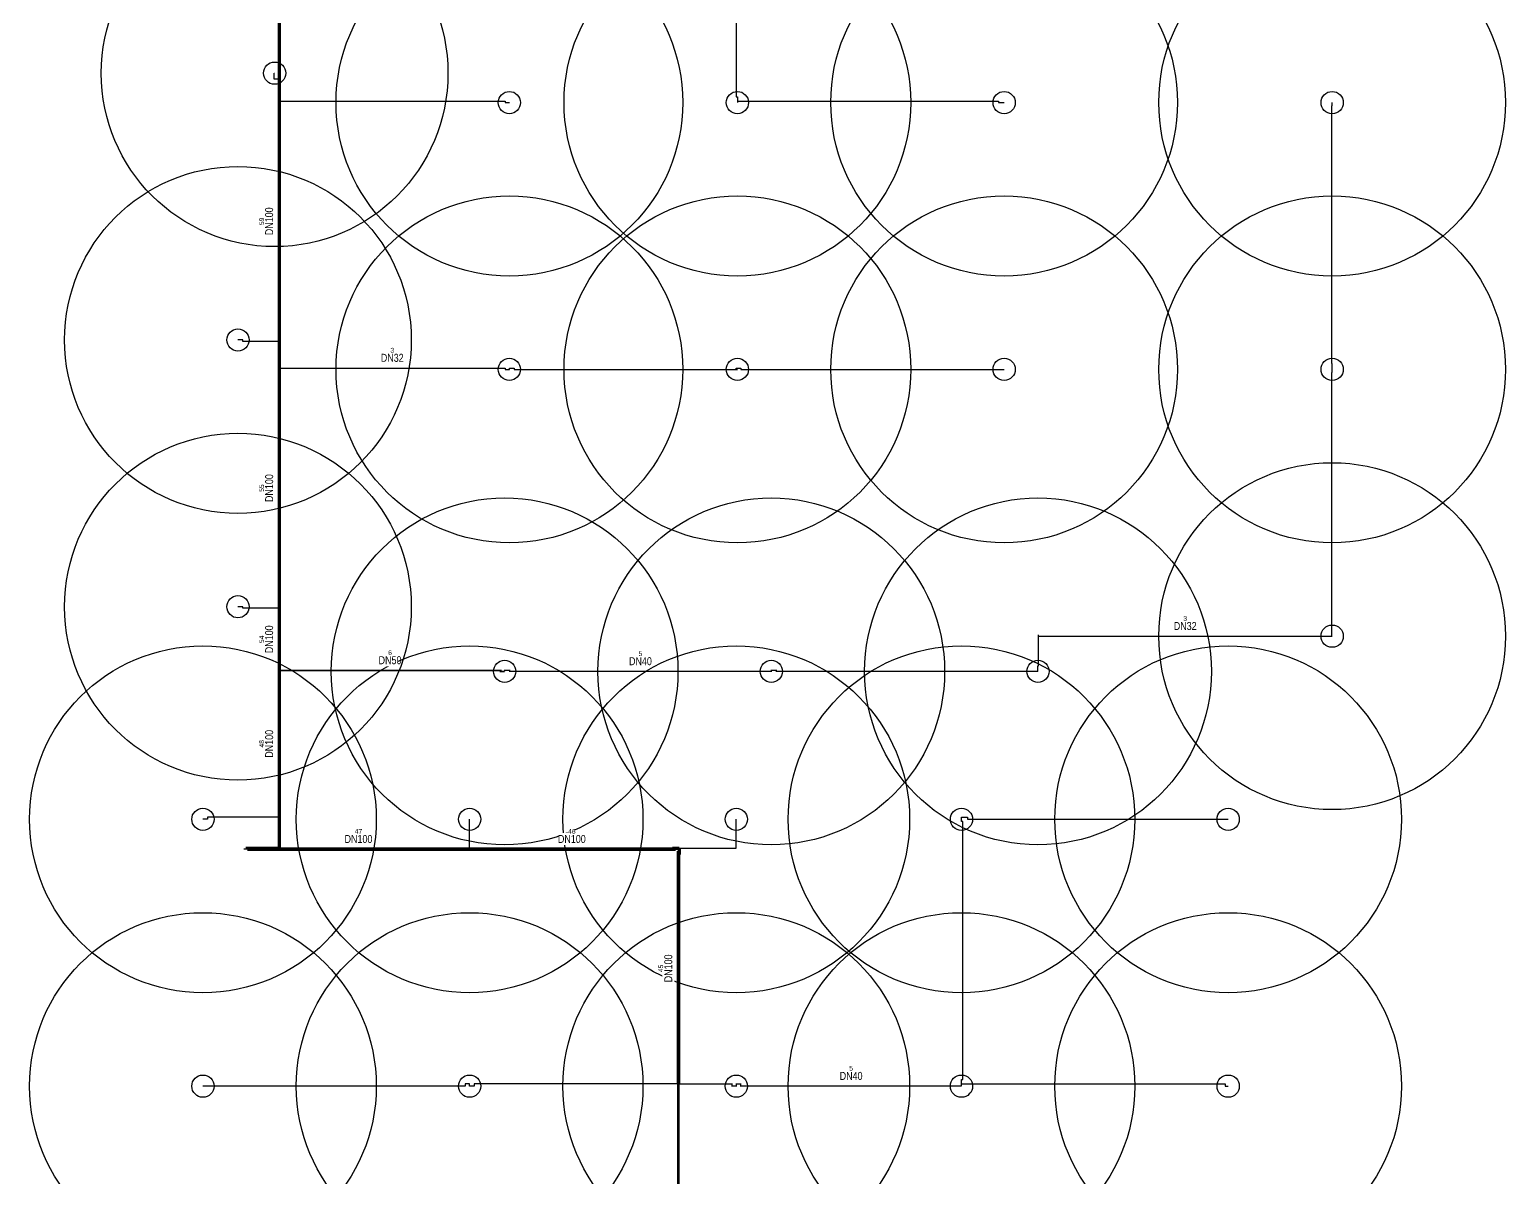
# Model space of a CAD drawing. Header units: centimetres. Extents: x 247996 to 269940, y -458027 to -450648.
# Drawn here: x 250480 to 252140, y -454679 to -453388 of the extents above; entities that cross this region are included whole.
import ezdxf
from ezdxf.enums import TextEntityAlignment as Align

# ---------------------------------------------------------------- set-up
doc = ezdxf.new("R2010")
doc.units = ezdxf.units.CM
for name, color, linetype in [('MTY-SPRINKLER', 15, 'Continuous'), ('MTY-SPRINKLER-BORU', 140, 'Continuous'), ('MTY-SPRINKLER-CAP', 141, 'Continuous'), ('MTY-SPRINKLER-KORUMA', 8, 'Continuous')]:
    doc.layers.add(name, color=color, linetype=linetype)
doc.styles.add('ROTAS', font='arial.ttf')

# ---------------------------------------------------------------- blocks, each defined once
blk = doc.blocks.new('ASL-SPR-UP')
blk.add_circle((0, 0), 12.5)

msp = doc.modelspace()

# ---------------------------------------------------------------- linework, layer by layer
at = {"layer": 'MTY-SPRINKLER-BORU'}
for points, const_width in [([(250761, -453169), (250761, -453444)], 4), ([(250761, -453444), (250761, -453469)], 4), ([(250761, -453469), (250761, -453739)], 4), ([(250761, -453739), (250761, -453769)], 4), ([(250761, -453769), (250761, -454039)], 4), ([(250761, -454039), (250761, -454109)], 4), ([(250761, -454109), (250761, -454274)], 4), ([(250761, -454109), (251010, -454109), (251010, -454110.1), (251014.4, -454110.1)], 2), ([(251014.4, -454110.1), (251014.4, -454109), (251020, -454109), (251020, -454110.1), (251314.4, -454110.1), (251314.4, -454109), (251320, -454109), (251320, -454110.1), (251614.4, -454110.1)], 1.5), ([(250761, -454274), (250761, -454309), (250725, -454309), (250725, -454310)], 4), ([(250725, -454310), (250975, -454310)], 4), ([(250975, -454310), (251205, -454310), (251205, -454309), (251210, -454309), (251211, -454309)], 4), ([(251211, -454309), (251211, -454310), (251211, -454314), (251210, -454314), (251210, -454574)], 4), ([(251210, -454574), (251210, -454874)], 3), ([(251210, -454574), (251270, -454574), (251270, -454576.4), (251275, -454576.4), (251275, -454574), (251280, -454574), (251280, -454576.4), (251528.3, -454576.4)], 1.5)]:
    msp.add_lwpolyline(points, dxfattribs=dict(at, const_width=const_width))
for points in [[(251275, -453170.5), (251275, -453464), (251276.2, -453464), (251276.2, -453469)], [(250761, -453444), (250755, -453444), (250755, -453437.4), (250755.7, -453437.4)], [(250761, -453469), (251015, -453469), (251015, -453470.5), (251019.8, -453470.5)], [(251276.2, -453469), (251570, -453469), (251570, -453470.5), (251576.2, -453470.5)], [(251276.2, -453469), (251276.2, -453470.5)], [(251945, -454070.5), (251945, -453774), (251945.3, -453774), (251945.3, -453770.5), (251945.3, -453764), (251945, -453764), (251945, -453474), (251945.3, -453474), (251945.3, -453470.5)], [(250761, -453739), (250720, -453739), (250720, -453737.4), (250714.4, -453737.4)], [(250761, -453769), (251015, -453769), (251015, -453770.5), (251019.8, -453770.5)], [(251019.8, -453770.5), (251019.8, -453769), (251025, -453769), (251025, -453770.5), (251275, -453770.5)], [(251275, -453770.5), (251275, -453769), (251280, -453769), (251280, -453770.5), (251576.2, -453770.5)], [(251275, -453770.5), (251276.2, -453770.5)], [(250761, -454039), (250720, -454039), (250720, -454037.4), (250714.4, -454037.4)], [(251614.4, -454110.1), (251614.4, -454104), (251615, -454104), (251615, -454070.5)], [(251615, -454070.5), (251615, -454069)], [(251615, -454070.5), (251945, -454070.5)], [(251945, -454070.5), (251945.3, -454070.5)], [(250761, -454274), (250680, -454274), (250680, -454276.4), (250675, -454276.4)], [(251528.3, -454574), (251528.3, -454569), (251530, -454569), (251530, -454279), (251528.3, -454279), (251528.3, -454276.4), (251528.3, -454274), (251535, -454274), (251535, -454276.4), (251828.3, -454276.4)], [(250975, -454310), (250975, -454279), (250975, -454276.4)], [(251211, -454309), (251275, -454309), (251275, -454279), (251275, -454276.4)], [(250725, -454310), (250721, -454310)], [(250975, -454576.4), (250975, -454574), (250970, -454574), (250970, -454576.4), (250675, -454576.4)], [(251210, -454574), (250980, -454574), (250980, -454576.4), (250975, -454576.4)], [(251528.3, -454576.4), (251528.3, -454574)], [(251528.3, -454574), (251825, -454574), (251825, -454576.4), (251828.3, -454576.4)], [(250975, -454576.4), (250975, -454576.4)]]:
    msp.add_lwpolyline(points, dxfattribs=at)
at = {"layer": 'MTY-SPRINKLER-KORUMA'}
for centre in [(250755.7, -453437.4), (251019.8, -453470.5), (251276.3, -453470.5), (251576.3, -453470.5), (251945.3, -453470.5), (250714.4, -453737.4), (251019.8, -453770.5), (251276.3, -453770.5), (251576.3, -453770.5), (251945.3, -453770.5), (250714.4, -454037.4), (251945.3, -454070.5), (251014.4, -454110.1), (251314.4, -454110.1), (251614.4, -454110.1), (250675, -454276.4), (250975, -454276.4), (251275, -454276.4), (251528.3, -454276.4), (251828.3, -454276.4), (250675, -454576.4), (250975, -454576.4), (251275, -454576.4), (251528.3, -454576.4), (251828.3, -454576.4)]:
    msp.add_circle(centre, 195, dxfattribs=at)

# ---------------------------------------------------------------- block references
at = {"layer": 'MTY-SPRINKLER'}
for p in [(250755.7, -453437.4), (251019.8, -453470.5), (251276.3, -453470.5), (251576.3, -453470.5), (251945.3, -453470.5), (250714.4, -453737.4), (251019.8, -453770.5), (251276.3, -453770.5), (251576.3, -453770.5), (251945.3, -453770.5), (250714.4, -454037.4), (251945.3, -454070.5), (251014.4, -454110.1), (251314.4, -454110.1), (251614.4, -454110.1), (250675, -454276.4), (250975, -454276.4), (251275, -454276.4), (251528.3, -454276.4), (251828.3, -454276.4), (250675, -454576.4), (250975, -454576.4), (251275, -454576.4), (251528.3, -454576.4), (251828.3, -454576.4)]:
    msp.add_blockref('ASL-SPR-UP', p, dxfattribs=at)

# ---------------------------------------------------------------- next in the draw order: wipeouts: each hides what was drawn before it
for points in [[(250756.2, -453618.8), (250756.2, -453592.8), (250742.8, -453592.8), (250742.8, -453618.8)], [(250875.5, -453764.2), (250896.9, -453764.2), (250896.9, -453750.8), (250875.5, -453750.8)], [(250756.2, -453918.8), (250756.2, -453892.8), (250742.8, -453892.8), (250742.8, -453918.8)], [(251767.5, -454065.8), (251788.9, -454065.8), (251788.9, -454052.2), (251767.5, -454052.2)], [(250756.2, -454088.8), (250756.2, -454062.8), (250742.8, -454062.8), (250742.8, -454088.8)], [(250873, -454104.2), (250894.4, -454104.2), (250894.4, -454090.8), (250873, -454090.8)], [(251154.7, -454105.4), (251176.1, -454105.4), (251176.1, -454091.9), (251154.7, -454091.9)], [(250756.2, -454206.3), (250756.2, -454180.3), (250742.8, -454180.3), (250742.8, -454206.3)], [(250835.2, -454305.2), (250861.2, -454305.2), (250861.2, -454291.8), (250835.2, -454291.8)], [(251075.2, -454305.2), (251101.2, -454305.2), (251101.2, -454291.8), (251075.2, -454291.8)], [(251205.2, -454458.8), (251205.2, -454432.8), (251191.8, -454432.8), (251191.8, -454458.8)], [(251391.6, -454571.6), (251413.1, -454571.6), (251413.1, -454558.1), (251391.6, -454558.1)]]:
    msp.add_wipeout(points)

# ---------------------------------------------------------------- next in the draw order: texts
at = {"layer": 'MTY-SPRINKLER-CAP', "style": 'ROTAS', "width": 0.8}
for p in [(250749.5, -453604), (250749.5, -453904), (250749.5, -454074), (250749.5, -454191.5), (251198.5, -454444)]:
    msp.add_text('DN100', height=9, rotation=90, dxfattribs=at).set_placement(p, align=Align.MIDDLE_CENTER)
for s, p in [('DN32', (250888, -453757.5)), ('DN32', (251780, -454059)), ('DN50', (250885.5, -454097.5)), ('DN40', (251167.2, -454098.6)), ('DN100', (250850, -454298.5)), ('DN100', (251090, -454298.5)), ('DN40', (251404.2, -454564.9))]:
    msp.add_text(s, height=9, dxfattribs=at).set_placement(p, align=Align.MIDDLE_CENTER)

# ---------------------------------------------------------------- next in the draw order: wipeouts: each hides what was drawn before it
for points in [[(250745, -453608.8), (250745, -453601.3), (250736.9, -453601.3), (250736.9, -453608.8)], [(250884.5, -453753), (250889.3, -453753), (250889.3, -453744.9), (250884.5, -453744.9)], [(250745, -453908.8), (250745, -453901.3), (250736.9, -453901.3), (250736.9, -453908.8)], [(251776.5, -454054.5), (251781.3, -454054.5), (251781.3, -454046.4), (251776.5, -454046.4)], [(250745, -454078.8), (250745, -454071.3), (250736.9, -454071.3), (250736.9, -454078.8)], [(250882, -454093), (250886.8, -454093), (250886.8, -454084.9), (250882, -454084.9)], [(251163.7, -454094.1), (251168.5, -454094.1), (251168.5, -454086), (251163.7, -454086)], [(250745, -454196.3), (250745, -454188.8), (250736.9, -454188.8), (250736.9, -454196.3)], [(250845.2, -454294), (250852.7, -454294), (250852.7, -454285.9), (250845.2, -454285.9)], [(251085.2, -454294), (251092.7, -454294), (251092.7, -454285.9), (251085.2, -454285.9)], [(251194, -454448.8), (251194, -454441.3), (251185.9, -454441.3), (251185.9, -454448.8)], [(251400.7, -454560.4), (251405.5, -454560.4), (251405.5, -454552.3), (251400.7, -454552.3)]]:
    msp.add_wipeout(points)

# ---------------------------------------------------------------- next in the draw order: texts
for s, p in [('59', (250741, -453604)), ('55', (250741, -453904)), ('54', (250741, -454074)), ('48', (250741, -454191.5)), ('45', (251190, -454444))]:
    msp.add_text(s, height=5.4, rotation=90, dxfattribs=at).set_placement(p, align=Align.MIDDLE_CENTER)
for s, p in [('3', (250888, -453749)), ('3', (251780, -454050.5)), ('6', (250885.5, -454089)), ('5', (251167.2, -454090.1)), ('47', (250850, -454290)), ('46', (251090, -454290)), ('5', (251404.2, -454556.3))]:
    msp.add_text(s, height=5.4, dxfattribs=at).set_placement(p, align=Align.MIDDLE_CENTER)

doc.saveas('drawing.dxf')
